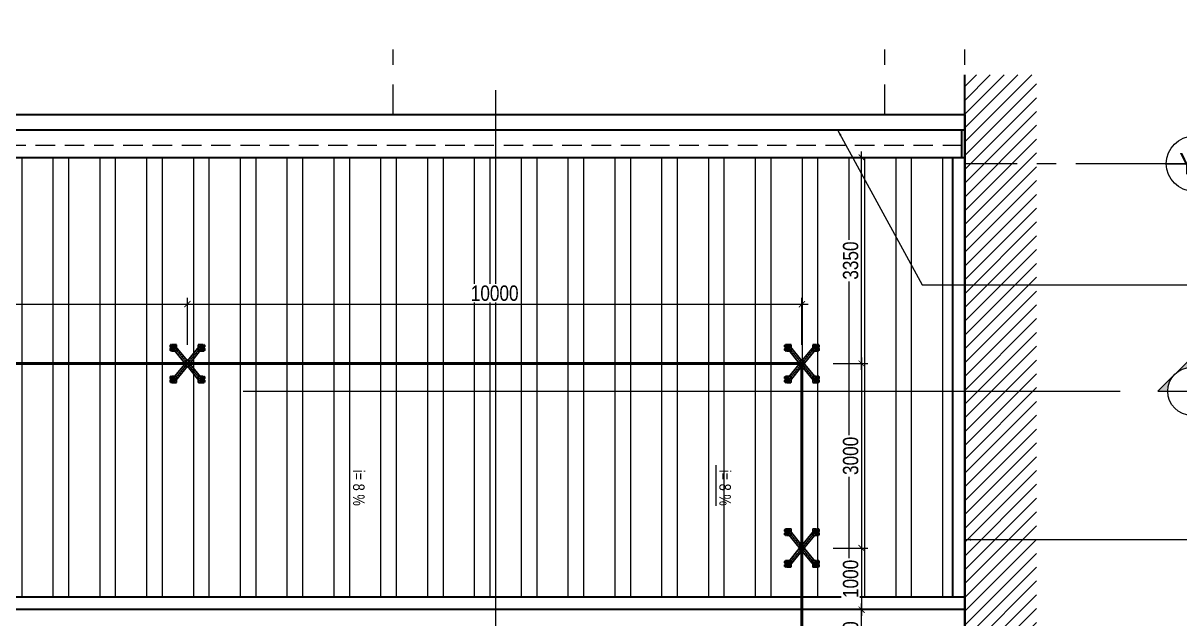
# Model space of a CAD drawing. Header units: millimetres. Extents: x -547695 to 905972, y -1055718 to 167349.
# Drawn here: x -515093 to -496268, y -859823 to -850138 of the extents above; entities that cross this region are included whole.
import ezdxf
from ezdxf.enums import TextEntityAlignment as Align
from ezdxf.xclip import XClip

# ---------------------------------------------------------------- set-up
doc = ezdxf.new("R2010")
doc.units = ezdxf.units.MM
doc.header["$XCLIPFRAME"] = 0
for name, pattern in [('$0$BASE-A0$0$HIDDEN', [0.375, 0.25, -0.125]), ('CENTER', [50.8, 31.75, -6.35, 6.35, -6.35]), ('HIDDEN', [9.525, 6.35, -3.175]), ('XR-MB MAI$0$CENTER', [2, 1.25, -0.25, 0.25, -0.25]), ('XR-MB MAI$0$HIDDEN', [0.375, 0.25, -0.125])]:
    doc.linetypes.add(name, pattern=pattern)
doc.layers.get('DEFPOINTS').update_dxf_attribs({"color": 1, "lineweight": 25})
for name, color, linetype in [('8', 8, 'Continuous'), ('XR-MB MAI$0$A-_ANNOTATION', 7, 'Continuous'), ('XR-MB MAI$0$A-_GRID_LINE', 8, 'XR-MB MAI$0$CENTER'), ('XR-MB MAI$0$S-BOLT', 7, 'Continuous'), ('XR-MB MAI$0$S-Gridline', 9, 'XR-MB MAI$0$CENTER')]:
    doc.layers.add(name, color=color, linetype=linetype)
for name, color, linetype, lineweight in [('A-COLS', 9, 'Continuous', 9), ('A-DIMS', 8, 'Continuous', 9), ('A-GRID', 250, 'CENTER', 15), ('A-HEVY', 111, 'Continuous', 35), ('A-HIDD', 45, 'HIDDEN', 9), ('A-PATT', 252, 'Continuous', 9), ('A-SYMBOLS', 10, 'Continuous', 13), ('A-TEXT', 255, 'Continuous', 25)]:
    doc.layers.add(name, color=color, linetype=linetype, lineweight=lineweight)
doc.styles.add('VTK _ Arial_2.5 mm', font='arial.ttf', dxfattribs={"width": 0.8})
doc.styles.add('VTK_Arial', font='arial.ttf', dxfattribs={"width": 0.8})
doc.styles.add('VTK_Arial_3.5 mm', font='arial.ttf', dxfattribs={"width": 0.8, "height": 3.5})
doc.dimstyles.new('A-2.5-DIM1', dxfattribs={"dimtxt": 2.5, "dimasz": 1, "dimexe": 1, "dimexo": 0, "dimgap": 0.5, "dimtad": 1, "dimdec": 0, "dimzin": 12, "dimdsep": 46, "dimtxsty": 'VTK_Arial', "dimblk": 'ARCHTICK', "dimcen": 0, "dimdle": 1, "dimclrd": 256, "dimclre": 256, "dimclrt": 7, "dimadec": 1, "dimazin": 3, "dimtfac": 1, "dimtdec": 0, "dimtmove": 0, "dimatfit": 2, "dimfxl": 20, "dimtolj": 1, "dimtzin": 0, "dimlwd": -1, "dimlwe": -1, "dimarcsym": 0})
doc.dimstyles.new('A-2.5-DIM100', dxfattribs={"dimscale": 100, "dimtxt": 2.5, "dimasz": 1, "dimexe": 1, "dimexo": 0, "dimgap": 0.5, "dimtad": 1, "dimdec": 0, "dimzin": 12, "dimdsep": 46, "dimtxsty": 'VTK_Arial', "dimblk": 'ARCHTICK', "dimcen": 0, "dimdle": 1, "dimclrd": 256, "dimclre": 256, "dimclrt": 7, "dimadec": 1, "dimazin": 3, "dimtfac": 1, "dimtdec": 0, "dimtmove": 0, "dimatfit": 2, "dimfxl": 20, "dimtfill": 1, "dimtolj": 1, "dimtzin": 0, "dimlwd": -1, "dimlwe": -1, "dimarcsym": 0})

# ---------------------------------------------------------------- blocks, each defined once
blk = doc.blocks.new('ERBHRTHB4T')
at = {"color": 0}
blk.add_wipeout([(-200, 100), (200, 100), (200, -400), (-200, -400)], dxfattribs=at).dxf.layer = '8'
at = {"layer": 'A-PATT'}
h = blk.add_hatch(dxfattribs=at)
h.set_pattern_fill('BT-01', color=256, scale=20, style=0, double=1, pattern_type=2)
h.set_pattern_definition([(50, (115612.73, 26820), (143.45204, -12.55043), [15, -165]), (355, (115612.73, 26820), (-27.75027, 150.43843), [12, -132]), (100.4514, (115624.68, 26818.95), (115.70188, 137.88791), [12.74804, -140.22842]), (46.1842, (115612.73, 26860), (213.4482, -33.1038), [22.5, -247.5]), (96.6356, (115630.52, 26857.24), (186.93254, 194.82357), [19.12206, -210.3426]), (351.1842, (115612.73, 26860), (186.9324, 194.8237), [18, -198]), (21, (115632.73, 26850), (119.38141, -80.52378), [15, -165]), (326, (115632.73, 26850), (48.66307, 145.03), [12, -132]), (71.4514, (115642.68, 26843.29), (168.04453, 64.5061), [12.74804, -140.22842]), (37.5, (115612.73, 26820), (2.43197, 66.57877), [0, -130.4, 0, -134, 0, -132.5]), (7.5, (115612.73, 26820), (52.613907, 78.882342), [0, -76.4, 0, -127.4, 0, -50.5]), (327.5, (115568.13, 26820), (106.764487, -4.510974), [0, -50, 0, -156, 0, -207]), (317.5, (115548.13, 26820), (116.637234, 20.021), [0, -65, 0, -103.6, 0, -147]), (45, (115612.73, 26820), (-60.104076, 60.104076), []), (45, (115612.73, 26844.5), (-60.104076, 60.104076), [])])
h.paths.add_polyline_path([(200, 100), (200, -400), (-200, -400), (-200, 100)])
at = {"color": 0}
blk.add_lwpolyline([(-200, 100), (200, 100), (200, -400), (-200, -400)], close=True, dxfattribs=at)
blk = doc.blocks.new('ERYUJH76Y')
at = {"layer": 'A-GRID', "ltscale": 50}
for points in [[(1300, 3348), (1300, 25452)], [(-8000, 3348), (-8000, 25008)], [(0, 3348), (0, 25008)], [(4694, 21428), (-30447, 21428)]]:
    blk.add_lwpolyline(points, dxfattribs=at)
at = {"layer": 'A-COLS'}
for p in [(-8000, 21328), (-200, 21328)]:
    blk.add_blockref('ERBHRTHB4T', p, dxfattribs=at)
blk = doc.blocks.new('RTHT')
at = {"layer": 'A-GRID'}
ref = blk.add_blockref('ERYUJH76Y', (-1300, -22228), dxfattribs=at)
XClip(ref).set_block_clipping_path([(-32069.3798585372, 2638.0616936019), (6367.444357333, 23284.7389338857)])
blk.add_wipeout([(-25600, 0), (-25600, -800), (-27800, -800), (-27800, -9550), (-25600, -9550), (-25600, -16100), (0, -16100), (0, 0)]).dxf.layer = 'A-HEVY'
at = {"layer": 'A-PATT', "transparency": 33554620}
h = blk.add_hatch(dxfattribs=at)
h.set_pattern_fill('ANSI32', color=256, scale=80, angle=45)
h.set_pattern_definition([(90, (-25400, -7850), (-762, 5e-14), []), (90, (-25146, -7596), (-762, 5e-14), [])])
h.paths.add_polyline_path([(-25400, -7850), (-200, -7850), (-200, -700), (-25400, -700)])
at = {"layer": 'A-HEVY', "ltscale": 50}
blk.add_lwpolyline([(-25600, 0), (0, 0), (0, -16100), (-25600, -16100)], close=True, dxfattribs=at)
for points in [[(-25550, -250), (0, -250)], [(-50, -250), (-50, -700)], [(-25600, -700), (0, -700)], [(-200, -700), (-200, -7850)], [(0, -7850), (-25600, -7850)], [(0, -8050), (-25600, -8050)]]:
    blk.add_lwpolyline(points, dxfattribs=at)
at = {"layer": 'A-HIDD', "ltscale": 50}
blk.add_lwpolyline([(-25600, -500), (0, -500), (0, -15600), (-25600, -15600)], close=True, dxfattribs=at)
blk = doc.blocks.new('*U80')
at = {"linetype": 'HIDDEN', "ltscale": 30}
blk.add_lwpolyline([(0, -6), (0, -545.46)], dxfattribs=at)
at = {"color": 7, "style": 'VTK_Arial', "width": 0.8, "flags": 8}
for tag, p in [('VIEW-NUMBER1', (0, 0)), ('VIEW-NUMBER2', (0, -551.46))]:
    blk.add_attdef(tag, text='', height=3, dxfattribs=at).set_placement(p, align=Align.BOTTOM_CENTER)
for tag, p in [('SHEET-NUMBER1', (0, -0.87)), ('SHEET-NUMBER2', (0, -552.33))]:
    blk.add_attdef(tag, text='', height=2, dxfattribs=at).set_placement(p, align=Align.TOP_CENTER)
blk = doc.blocks.new('ERGEG')
at = {"layer": 'A-PATT', "transparency": 33554620}
h = blk.add_hatch(dxfattribs=at)
h.set_pattern_fill('ANSI31', color=256, scale=50)
h.set_pattern_definition([(45, (0, -16211.04), (-112.2532, 112.2532), [])])
h.paths.add_polyline_path([(0, 1146), (1166, 1146), (1166, -16211), (0, -16211)])
at = {"layer": 'A-HEVY'}
blk.add_lwpolyline([(0, -16211), (0, 1146)], dxfattribs=at)
blk = doc.blocks.new('_ARCHTICK')
at = {"color": 0, "linetype": 'ByBlock', "const_width": 0.15}
blk.add_lwpolyline([(-0.5, -0.5), (0.5, 0.5)], dxfattribs=at)
blk = doc.blocks.new('*U328')
blk.add_wipeout([(4.5, 0), (4.46, -0.56), (4.36, -1.12), (4.18, -1.66), (3.94, -2.17), (3.64, -2.65), (3.28, -3.08), (2.87, -3.47), (2.41, -3.8), (1.92, -4.07), (1.39, -4.28), (0.84, -4.42), (0.28, -4.49), (-0.28, -4.49), (-0.84, -4.42), (-1.39, -4.28), (-1.92, -4.07), (-2.41, -3.8), (-2.87, -3.47), (-3.28, -3.08), (-3.64, -2.65), (-3.94, -2.17), (-4.18, -1.66), (-4.36, -1.12), (-4.46, -0.56), (-4.5, 0), (-4.46, 0.56), (-4.36, 1.12), (-4.18, 1.66), (-3.94, 2.17), (-3.64, 2.65), (-3.28, 3.08), (-2.87, 3.47), (-2.41, 3.8), (-1.92, 4.07), (-1.39, 4.28), (-0.84, 4.42), (-0.28, 4.49), (0.28, 4.49), (0.84, 4.42), (1.39, 4.28), (1.92, 4.07), (2.41, 3.8), (2.87, 3.47), (3.28, 3.08), (3.64, 2.65), (3.94, 2.17), (4.18, 1.66), (4.36, 1.12), (4.46, 0.56)])
blk.add_circle((0, 0), 4.5)
at = {"layer": 'DEFPOINTS', "color": 250}
for p, q in [((0, 4.5), (0, -4.5)), ((-4.5, 0), (4.5, 0))]:
    blk.add_line(p, q, dxfattribs=at)
at = {"color": 7, "style": 'VTK_Arial_3.5 mm', "width": 0.8}
blk.add_attdef('X12', text='', height=3.5, dxfattribs=at).set_placement((0, 0), align=Align.MIDDLE_CENTER)
blk = doc.blocks.new('Ư4RGH56YH')
at = {"layer": 'A-SYMBOLS', "xscale": 100, "yscale": 100, "zscale": 100}
blk.add_blockref('*U328', (2103.7, -19132.3), dxfattribs=at).add_auto_attribs({'X12': 'Y3'})
blk = doc.blocks.new('*U116')
h = blk.add_hatch(color=256)
h.paths.add_polyline_path([(497.82, 7.35), (501.5, 3.68, 0.198912), (497.82, 5.2, 0.198912), (494.14, 3.68)])
h.paths.add_polyline_path([(505.17, 0), (503.02, 0, 0.198912), (501.5, 3.68)])
h.paths.add_polyline_path([(494.14, 3.68, 0.198912), (492.62, 0), (490.47, 0)])
blk.add_line((492.82, 0), (502.82, 0))
blk.add_lwpolyline([(503.02, 0), (505.17, 0), (497.82, 7.35), (490.47, 0), (492.62, 0)])
at = {"linetype": 'HIDDEN', "ltscale": 30}
blk.add_lwpolyline([(6, 0), (491.82, 0)], dxfattribs=at)
blk.add_circle((497.82, 0), 5.2)
at = {"color": 7, "style": 'VTK_Arial', "width": 0.8, "flags": 8}
for tag, p in [('VIEW-NUMBER1', (0, 0)), ('VIEW-NUMBER2', (497.82, 0))]:
    blk.add_attdef(tag, text='', height=3, dxfattribs=at).set_placement(p, align=Align.BOTTOM_CENTER)
for tag, p in [('SHEET-NUMBER1', (0, -0.87)), ('SHEET-NUMBER2', (497.82, -0.87))]:
    blk.add_attdef(tag, text='', height=2, dxfattribs=at).set_placement(p, align=Align.TOP_CENTER)
blk = doc.blocks.new('*D1078')
at = {"layer": 'A-DIMS', "transparency": 16777216}
for p, q in [((-501911, -859673), (-501347, -859673)), ((-501447, -860773), (-501447, -859573)), ((-501911, -860673), (-501347, -860673))]:
    blk.add_line(p, q, dxfattribs=at)
at = {"layer": 'DEFPOINTS', "color": 0, "transparency": 16777216}
for p in [(-501911, -859673), (-501447, -859673), (-501911, -860673)]:
    blk.add_point(p, dxfattribs=at)
at = {"layer": 'A-DIMS', "transparency": 16777216, "xscale": 100, "yscale": 100, "zscale": 100}
for p, rotation in [((-501447, -859673), 90), ((-501447, -860673), 270)]:
    blk.add_blockref('_ARCHTICK', p, dxfattribs=dict(at, rotation=rotation))
at = {"layer": 'A-DIMS', "color": 7, "transparency": 16777216, "insert": (-501625, -860173), "char_height": 250, "attachment_point": 5, "rotation": 90, "style": 'VTK_Arial', "bg_fill": 3, "box_fill_scale": 1.1, "bg_fill_color": 257, "bg_fill_transparency": 0}
blk.add_mtext('\\A1;1000', dxfattribs=at)
blk = doc.blocks.new('XR-MB MAI$0$FHJM')
at = {"layer": 'XR-MB MAI$0$S-BOLT'}
for p, q in [((12, 2), (-13, 2)), ((-13, 2), (-13, 0)), ((12, 0), (-13, 0)), ((8, 10), (-8, 10)), ((-5, 10), (-5, 2)), ((5, 10), (5, 2)), ((12, 2), (12, 0))]:
    blk.add_line(p, q, dxfattribs=at)
blk.add_lwpolyline([(-11, 2), (-11, 10, -0.285714), (-5, 10, -0.144409), (5, 10, -0.285714), (10, 10), (10, 2)], format="xyb", close=True, dxfattribs=at)
blk = doc.blocks.new('XR-MB MAI$0$ZCVF')
at = {"layer": 'XR-MB MAI$0$S-BOLT'}
for p, q in [((14, 0), (-13, 0)), ((14, -3), (14, 0)), ((-13, -3), (-13, 0)), ((14, -3), (-13, -3)), ((-9, -13), (-9, -3)), ((7, -13), (-7, -13)), ((6, -23), (-6, -23)), ((-5, -23), (-6, -23)), ((-5, -3), (-5, -13)), ((-5, -15), (6, -14)), ((-5, -16), (6, -16)), ((-5, -18), (6, -17)), ((-5, -20), (6, -19)), ((-5, -22), (6, -21)), ((5, -23), (-5, -23)), ((5, -3), (5, -13)), ((6, -23), (5, -23)), ((10, -13), (10, -3))]:
    blk.add_line(p, q, dxfattribs=at)
for points in [[(10, -3, 0.315789), (5, -3, 0.157895), (-5, -3, 0.315789), (-9, -3)], [(10, -13, -0.315789), (5, -13, -0.157895), (-5, -13, -0.315789), (-9, -13)]]:
    blk.add_lwpolyline(points, format="xyb", dxfattribs=at)
for points in [[(-6, -14), (-6, -13)], [(-6, -14), (0, -13)], [(-6, -16), (-5, -15), (-6, -14)], [(-6, -16), (5, -15)], [(-6, -17), (-5, -16), (-6, -16)], [(-6, -17), (5, -16)], [(-6, -19), (-5, -18), (-6, -17)], [(-6, -19), (5, -18)], [(-6, -21), (-5, -20), (-6, -19)], [(-6, -21), (5, -20)], [(-6, -23), (-5, -22), (-6, -21)], [(-6, -23), (5, -22)], [(6, -16), (5, -15), (6, -14)], [(6, -17), (5, -16), (6, -16)], [(6, -19), (5, -18), (6, -17)], [(6, -21), (5, -20), (6, -19)], [(6, -23), (5, -22), (6, -21)], [(6, -14), (6, -13)]]:
    blk.add_lwpolyline(points, dxfattribs=at)
at = {"layer": 'XR-MB MAI$0$S-Gridline'}
blk.add_line((0, -28), (0, 40), dxfattribs=at)
blk = doc.blocks.new('XR-MB MAI$0$tunaz1')
at = {"layer": 'XR-MB MAI$0$A-_ANNOTATION', "color": 2, "linetype": 'XR-MB MAI$0$HIDDEN', "ltscale": 2}
for p, q in [((-216, 184), (-216, 284)), ((216, 184), (216, 284)), ((-216, -284), (-216, -184)), ((216, -284), (216, -184))]:
    blk.add_line(p, q, dxfattribs=at)
at = {"layer": 'XR-MB MAI$0$A-_ANNOTATION', "color": 1}
for p, q in [((-185, 239), (-197, 229)), ((-196, 240), (-186, 228)), ((185, 239), (197, 229)), ((196, 240), (186, 228)), ((-185, -239), (-197, -229)), ((-196, -240), (-186, -228)), ((185, -239), (197, -229)), ((196, -240), (186, -228))]:
    blk.add_line(p, q, dxfattribs=at)
at = {"layer": 'XR-MB MAI$0$A-_ANNOTATION', "linetype": 'XR-MB MAI$0$HIDDEN', "ltscale": 2}
for points in [[(-249, 184), (-237, 184), (-237, 284), (-249, 284)], [(-233, 184), (-221, 184), (-221, 284), (-233, 284)], [(233, 184), (221, 184), (221, 284), (233, 284)], [(249, 184), (237, 184), (237, 284), (249, 284)], [(-249, -284), (-237, -284), (-237, -184), (-249, -184)], [(-233, -284), (-221, -284), (-221, -184), (-233, -184)], [(233, -284), (221, -284), (221, -184), (233, -184)], [(249, -284), (237, -284), (237, -184), (249, -184)]]:
    blk.add_lwpolyline(points, close=True, dxfattribs=at)
at = {"layer": 'XR-MB MAI$0$A-_ANNOTATION', "color": 2, "linetype": 'XR-MB MAI$0$HIDDEN', "ltscale": 2}
for points in [[(-221, 184), (-221, 284), (-161, 284), (-161, 184)], [(221, 184), (221, 284), (161, 284), (161, 184)], [(-221, -284), (-221, -184), (-161, -184), (-161, -284)], [(221, -284), (221, -184), (161, -184), (161, -284)]]:
    blk.add_lwpolyline(points, close=True, dxfattribs=at)
at = {"layer": 'XR-MB MAI$0$A-_ANNOTATION'}
for points in [[(-39, 8), (-214, 222, -0.414214), (-211, 250), (-203, 256, -0.414214), (-175, 253), (0, 40)], [(39, 8), (214, 222, 0.414214), (211, 250), (203, 256, 0.414214), (175, 253), (0, 40)], [(-39, -8), (-214, -222, 0.414214), (-211, -250), (-203, -256, 0.414214), (-175, -253), (0, -40)], [(39, -8), (214, -222, -0.414214), (211, -250), (203, -256, -0.414214), (175, -253), (0, -40)]]:
    blk.add_lwpolyline(points, format="xyb", dxfattribs=at)
blk.add_lwpolyline([(-40, -8), (40, -8), (40, 8), (-40, 8)], close=True, dxfattribs=at)
for points in [[(25, 8), (25, 40), (-25, 40), (-25, 8)], [(-25, -8), (-25, -40), (25, -40), (25, -8)]]:
    blk.add_lwpolyline(points, dxfattribs=at)
at = {"layer": 'XR-MB MAI$0$A-_ANNOTATION', "color": 1}
for centre in [(-191, 234), (191, 234), (-191, -234), (191, -234)]:
    blk.add_circle(centre, 6, dxfattribs=at)
at = {"layer": 'XR-MB MAI$0$A-_GRID_LINE'}
for p, q in [((-207, -253), (207, 253)), ((207, -253), (-207, 253))]:
    blk.add_line(p, q, dxfattribs=at)
at = {"layer": 'XR-MB MAI$0$S-BOLT'}
for name, p, xscale, yscale, zscale, rotation in [('XR-MB MAI$0$ZCVF', (-221, 259), -1.040000000066356, 1.040000000037252, 1.04, 90), ('XR-MB MAI$0$ZCVF', (-221, 209), 1.040000000037252, 1.040000000037252, 1.040000000037252, 90), ('XR-MB MAI$0$FHJM', (-247, 259), -1.040000000066356, 1.040000000037252, 1.04, 90), ('XR-MB MAI$0$FHJM', (-247, 209), 1.040000000037252, 1.040000000037252, 1.040000000037252, 90), ('XR-MB MAI$0$ZCVF', (221, 259), 1.040000000066356, 1.040000000066356, 1.040000000066356, 270), ('XR-MB MAI$0$ZCVF', (221, 209), -1.040000000037252, 1.040000000037252, 1.04, 270), ('XR-MB MAI$0$FHJM', (247, 259), 1.040000000066356, 1.040000000066356, 1.040000000066356, 270), ('XR-MB MAI$0$FHJM', (247, 209), -1.040000000037252, 1.040000000037252, 1.04, 270), ('XR-MB MAI$0$ZCVF', (-221, -209), -1.040000000066356, 1.040000000037252, 1.04, 90), ('XR-MB MAI$0$ZCVF', (-221, -259), 1.040000000037252, 1.040000000037252, 1.040000000037252, 90), ('XR-MB MAI$0$FHJM', (-247, -209), -1.040000000066356, 1.040000000037252, 1.04, 90), ('XR-MB MAI$0$FHJM', (-247, -259), 1.040000000037252, 1.040000000037252, 1.040000000037252, 90), ('XR-MB MAI$0$ZCVF', (221, -209), 1.040000000066356, 1.040000000066356, 1.040000000066356, 270), ('XR-MB MAI$0$ZCVF', (221, -259), -1.040000000037252, 1.040000000037252, 1.04, 270), ('XR-MB MAI$0$FHJM', (247, -209), 1.040000000066356, 1.040000000066356, 1.040000000066356, 270), ('XR-MB MAI$0$FHJM', (247, -259), -1.040000000037252, 1.040000000037252, 1.04, 270)]:
    blk.add_blockref(name, p, dxfattribs=dict(at, xscale=xscale, yscale=yscale, zscale=zscale, rotation=rotation))
blk = doc.blocks.new('zw$86CC')
at = {"layer": 'XR-MB MAI$0$A-_ANNOTATION', "extrusion": (0, 0, -1), "xscale": 1.1, "yscale": 1.1, "zscale": 1.1, "rotation": 180}
blk.add_blockref('XR-MB MAI$0$tunaz1', (0, 0), dxfattribs=at)
blk = doc.blocks.new('*D1079')
at = {"layer": 'A-DIMS', "transparency": 16777216}
for p, q in [((-522419, -855369), (-522419, -854606)), ((-512419, -855369), (-512419, -854606)), ((-522519, -854706), (-512319, -854706))]:
    blk.add_line(p, q, dxfattribs=at)
at = {"layer": 'DEFPOINTS', "color": 0, "transparency": 16777216}
for p in [(-512419, -854706), (-522419, -855369), (-512419, -855369)]:
    blk.add_point(p, dxfattribs=at)
at = {"layer": 'A-DIMS', "transparency": 16777216, "xscale": 100, "yscale": 100, "zscale": 100, "rotation": 180}
blk.add_blockref('_ARCHTICK', (-522419, -854706), dxfattribs=at)
at = {"layer": 'A-DIMS', "transparency": 16777216, "xscale": 100, "yscale": 100, "zscale": 100}
blk.add_blockref('_ARCHTICK', (-512419, -854706), dxfattribs=at)
at = {"layer": 'A-DIMS', "color": 7, "transparency": 16777216, "insert": (-517419, -854529), "char_height": 250, "attachment_point": 5, "style": 'VTK_Arial', "bg_fill": 3, "box_fill_scale": 1.1, "bg_fill_color": 257, "bg_fill_transparency": 0}
blk.add_mtext('\\A1;10000', dxfattribs=at)
blk = doc.blocks.new('*D1080')
at = {"layer": 'A-DIMS', "transparency": 16777216}
for p, q in [((-512419, -855369), (-512419, -854606)), ((-502419, -855369), (-502419, -854606)), ((-512519, -854706), (-502319, -854706))]:
    blk.add_line(p, q, dxfattribs=at)
at = {"layer": 'DEFPOINTS', "color": 0, "transparency": 16777216}
for p in [(-502419, -854706), (-512419, -855369), (-502419, -855369)]:
    blk.add_point(p, dxfattribs=at)
at = {"layer": 'A-DIMS', "transparency": 16777216, "xscale": 100, "yscale": 100, "zscale": 100, "rotation": 180}
blk.add_blockref('_ARCHTICK', (-512419, -854706), dxfattribs=at)
at = {"layer": 'A-DIMS', "transparency": 16777216, "xscale": 100, "yscale": 100, "zscale": 100}
blk.add_blockref('_ARCHTICK', (-502419, -854706), dxfattribs=at)
at = {"layer": 'A-DIMS', "color": 7, "transparency": 16777216, "insert": (-507419, -854529), "char_height": 250, "attachment_point": 5, "style": 'VTK_Arial', "bg_fill": 3, "box_fill_scale": 1.1, "bg_fill_color": 257, "bg_fill_transparency": 0}
blk.add_mtext('\\A1;10000', dxfattribs=at)
blk = doc.blocks.new('*D1081')
at = {"layer": 'A-DIMS', "transparency": 16777216}
for p, q in [((-501447, -855773), (-501447, -852223)), ((-501911, -852323), (-501347, -852323)), ((-501911, -855673), (-501347, -855673))]:
    blk.add_line(p, q, dxfattribs=at)
at = {"layer": 'DEFPOINTS', "color": 0, "transparency": 16777216}
for p in [(-501911, -852323), (-501447, -852323), (-501911, -855673)]:
    blk.add_point(p, dxfattribs=at)
at = {"layer": 'A-DIMS', "transparency": 16777216, "xscale": 100, "yscale": 100, "zscale": 100}
for p, rotation in [((-501447, -852323), 90), ((-501447, -855673), 270)]:
    blk.add_blockref('_ARCHTICK', p, dxfattribs=dict(at, rotation=rotation))
at = {"layer": 'A-DIMS', "color": 7, "transparency": 16777216, "insert": (-501625, -853998), "char_height": 250, "attachment_point": 5, "rotation": 90, "style": 'VTK_Arial', "bg_fill": 3, "box_fill_scale": 1.1, "bg_fill_color": 257, "bg_fill_transparency": 0}
blk.add_mtext('\\A1;3350', dxfattribs=at)
blk = doc.blocks.new('*D1082')
at = {"layer": 'A-DIMS', "transparency": 16777216}
for p, q in [((-501447, -855573), (-501447, -858773)), ((-501911, -855673), (-501347, -855673)), ((-501911, -858673), (-501347, -858673))]:
    blk.add_line(p, q, dxfattribs=at)
at = {"layer": 'DEFPOINTS', "color": 0, "transparency": 16777216}
for p in [(-501911, -855673), (-501911, -858673), (-501447, -858673)]:
    blk.add_point(p, dxfattribs=at)
at = {"layer": 'A-DIMS', "transparency": 16777216, "xscale": 100, "yscale": 100, "zscale": 100}
for p, rotation in [((-501447, -855673), 90), ((-501447, -858673), 270)]:
    blk.add_blockref('_ARCHTICK', p, dxfattribs=dict(at, rotation=rotation))
at = {"layer": 'A-DIMS', "color": 7, "transparency": 16777216, "insert": (-501625, -857173), "char_height": 250, "attachment_point": 5, "rotation": 90, "style": 'VTK_Arial', "bg_fill": 3, "box_fill_scale": 1.1, "bg_fill_color": 257, "bg_fill_transparency": 0}
blk.add_mtext('\\A1;3000', dxfattribs=at)
blk = doc.blocks.new('*D1083')
at = {"layer": 'A-DIMS', "transparency": 16777216}
for p, q in [((-501447, -858573), (-501447, -859773)), ((-501911, -858673), (-501347, -858673)), ((-501911, -859673), (-501347, -859673))]:
    blk.add_line(p, q, dxfattribs=at)
at = {"layer": 'DEFPOINTS', "color": 0, "transparency": 16777216}
for p in [(-501911, -858673), (-501911, -859673), (-501447, -859673)]:
    blk.add_point(p, dxfattribs=at)
at = {"layer": 'A-DIMS', "transparency": 16777216, "xscale": 100, "yscale": 100, "zscale": 100}
for p, rotation in [((-501447, -858673), 90), ((-501447, -859673), 270)]:
    blk.add_blockref('_ARCHTICK', p, dxfattribs=dict(at, rotation=rotation))
at = {"layer": 'A-DIMS', "color": 7, "transparency": 16777216, "insert": (-501625, -859173), "char_height": 250, "attachment_point": 5, "rotation": 90, "style": 'VTK_Arial', "bg_fill": 3, "box_fill_scale": 1.1, "bg_fill_color": 257, "bg_fill_transparency": 0}
blk.add_mtext('\\A1;1000', dxfattribs=at)
blk = doc.blocks.new('*U79')
at = {"layer": 'A-TEXT', "style": 'VTK _ Arial_2.5 mm', "width": 0.8}
blk.add_attdef('SLOP', text='', height=2.5, rotation=270, dxfattribs=at).set_placement((0, 0), align=Align.BOTTOM_LEFT)
blk.add_leader([(0, -8.84), (0, 0)], dimstyle='A-2.5-DIM1', override={"dimgap": 0.5, "dimtad": 0})

msp = doc.modelspace()

# ---------------------------------------------------------------- block references
at = {"layer": 'A-HEVY'}
msp.add_blockref('RTHT', (-499769.1, -851622.6), dxfattribs=at)

# ---------------------------------------------------------------- next in the draw order: block references
msp.add_blockref('ERGEG', (-499769.1, -852122.6), dxfattribs=at)
at = {"layer": 'A-SYMBOLS', "xscale": 74.91082045184334, "yscale": 74.91082045184334, "zscale": 74.91082045184334}
msp.add_blockref('*U80', (-507405.3, -829373), dxfattribs=at)
at = {"layer": 'A-SYMBOLS'}
ref = msp.add_blockref('*U79', (-509779.7, -857985.3), dxfattribs=dict(at, xscale=-74.91082045184334, yscale=74.91082045184334, zscale=74.91082045184334, rotation=180))
ref.add_attrib('SLOP', 'i= 8 %', dxfattribs={"layer": 'A-TEXT', "height": 187.28, "rotation": 270, "style": 'VTK _ Arial_2.5 mm', "width": 0.8}).set_placement((-509779.7, -857397.8), align=Align.BOTTOM_LEFT)
ref = msp.add_blockref('*U79', (-503818.3, -857985.3), dxfattribs=dict(at, xscale=-74.91082045184334, yscale=74.91082045184334, zscale=74.91082045184334, rotation=180))
ref.add_attrib('SLOP', 'i= 8 %', dxfattribs={"layer": 'A-TEXT', "height": 187.28, "rotation": 270, "style": 'VTK _ Arial_2.5 mm', "width": 0.8}).set_placement((-503818.3, -857397.8), align=Align.BOTTOM_LEFT)

# ---------------------------------------------------------------- next in the draw order: block references
msp.add_blockref('Ư4RGH56YH', (-498141.9, -833290.2), dxfattribs=at)

# ---------------------------------------------------------------- next in the draw order: linework, layer by layer
at = {"layer": 'A-HEVY', "color": 2, "linetype": '$0$BASE-A0$0$HIDDEN', "ltscale": 1000, "const_width": 50}
for points in [[(-502419.1, -859672.6), (-502419.1, -855672.6), (-522419.1, -855672.6), (-522419.1, -859672.6)], [(-502419.1, -859672.6), (-502419.1, -863672.6), (-522419.1, -863672.6), (-522419.1, -859672.6)]]:
    msp.add_lwpolyline(points, dxfattribs=at)

# ---------------------------------------------------------------- next in the draw order: block references
at = {"layer": 'A-HIDD'}
for p in [(-512419.1, -855672.6), (-502419.1, -855672.6), (-502419.1, -858672.6)]:
    msp.add_blockref('zw$86CC', p, dxfattribs=at)
at = {"layer": 'A-SYMBOLS', "xscale": 74.91082045184334, "yscale": 74.91082045184334, "zscale": 74.91082045184334}
msp.add_blockref('*U116', (-533367.7, -856122.6), dxfattribs=at)

# ---------------------------------------------------------------- next in the draw order: texts
at = {"layer": 'A-TEXT', "insert": (-493398.3, -854066.4), "char_height": 187.277, "width": 2951.876, "attachment_point": 3, "style": 'VTK_Arial', "bg_fill": 2}
msp.add_mtext('Sê nô inox 304 dày 1,2mm', dxfattribs=at)

# ---------------------------------------------------------------- next in the draw order: dimensions: what is measured, and where the dimension line sits
at = {"layer": 'A-DIMS'}
dim = msp.add_linear_dim(base=(-501447.3, -859672.6), p1=(-501911.1, -860672.6), p2=(-501911.1, -859672.6), angle=90, dimstyle='A-2.5-DIM100', override={"dimpost": '\\X', "dimtmove": 1}, dxfattribs=at)
dim.commit()
dim.dimension.update_dxf_attribs({"geometry": '*D1078', "text_midpoint": (-501624.9, -860172.6)})

# ---------------------------------------------------------------- next in the draw order: leaders
at = {"layer": 'A-SYMBOLS'}
msp.add_leader([(-499769.1, -858534.9), (-496820.7, -858534.9), (-493398.3, -858534.9)], dimstyle='A-2.5-DIM100', override={"dimgap": 0.5, "dimtad": 0}, dxfattribs=at)

# ---------------------------------------------------------------- next in the draw order: dimensions: what is measured, and where the dimension line sits
at = {"layer": 'A-DIMS'}
dim = msp.add_linear_dim(base=(-512419.1, -854706.2), p1=(-522419.1, -855368.7), p2=(-512419.1, -855368.7), dimstyle='A-2.5-DIM100', override={"dimpost": '\\X', "dimblk": 'ARCHTICK', "dimtfill": 1, "dimtfillclr": 0}, dxfattribs=at)
dim.commit()
dim.dimension.update_dxf_attribs({"geometry": '*D1079', "text_midpoint": (-517419.1, -854528.6)})

# ---------------------------------------------------------------- next in the draw order: leaders
at = {"layer": 'A-SYMBOLS'}
msp.add_leader([(-501837.3, -851872.6), (-500461.2, -854393.3), (-493398.3, -854393.3)], dimstyle='A-2.5-DIM100', override={"dimgap": 0.5, "dimtad": 0}, dxfattribs=at)

# ---------------------------------------------------------------- next in the draw order: dimensions: what is measured, and where the dimension line sits
at = {"layer": 'A-DIMS'}
dim = msp.add_linear_dim(base=(-501447.3, -852322.6), p1=(-501911.1, -855672.6), p2=(-501911.1, -852322.6), angle=270, dimstyle='A-2.5-DIM100', override={"dimpost": '\\X', "dimblk": 'ARCHTICK', "dimtmove": 1, "dimtfill": 1, "dimtfillclr": 0}, dxfattribs=at)
dim.commit()
dim.dimension.update_dxf_attribs({"geometry": '*D1081', "text_midpoint": (-501625, -853997.6)})
dim = msp.add_linear_dim(base=(-502419.1, -854706.2), p1=(-512419.1, -855368.7), p2=(-502419.1, -855368.7), dimstyle='A-2.5-DIM100', override={"dimpost": '\\X', "dimtmove": 1}, dxfattribs=at)
dim.commit()
dim.dimension.update_dxf_attribs({"geometry": '*D1080', "text_midpoint": (-507419.1, -854528.6)})

# ---------------------------------------------------------------- next in the draw order: dimensions: what is measured, and where the dimension line sits
dim = msp.add_linear_dim(base=(-501447.3, -858672.6), p1=(-501911.1, -855672.6), p2=(-501911.1, -858672.6), angle=270, dimstyle='A-2.5-DIM100', override={"dimpost": '\\X', "dimtmove": 1}, dxfattribs=at)
dim.commit()
dim.dimension.update_dxf_attribs({"geometry": '*D1082', "text_midpoint": (-501625, -857172.6)})

# ---------------------------------------------------------------- next in the draw order: dimensions: what is measured, and where the dimension line sits
dim = msp.add_linear_dim(base=(-501447.3, -859672.6), p1=(-501911.1, -858672.6), p2=(-501911.1, -859672.6), angle=270, dimstyle='A-2.5-DIM100', override={"dimpost": '\\X', "dimtmove": 1}, dxfattribs=at)
dim.commit()
dim.dimension.update_dxf_attribs({"geometry": '*D1083', "text_midpoint": (-501624.9, -859172.6)})

doc.saveas('drawing.dxf')
